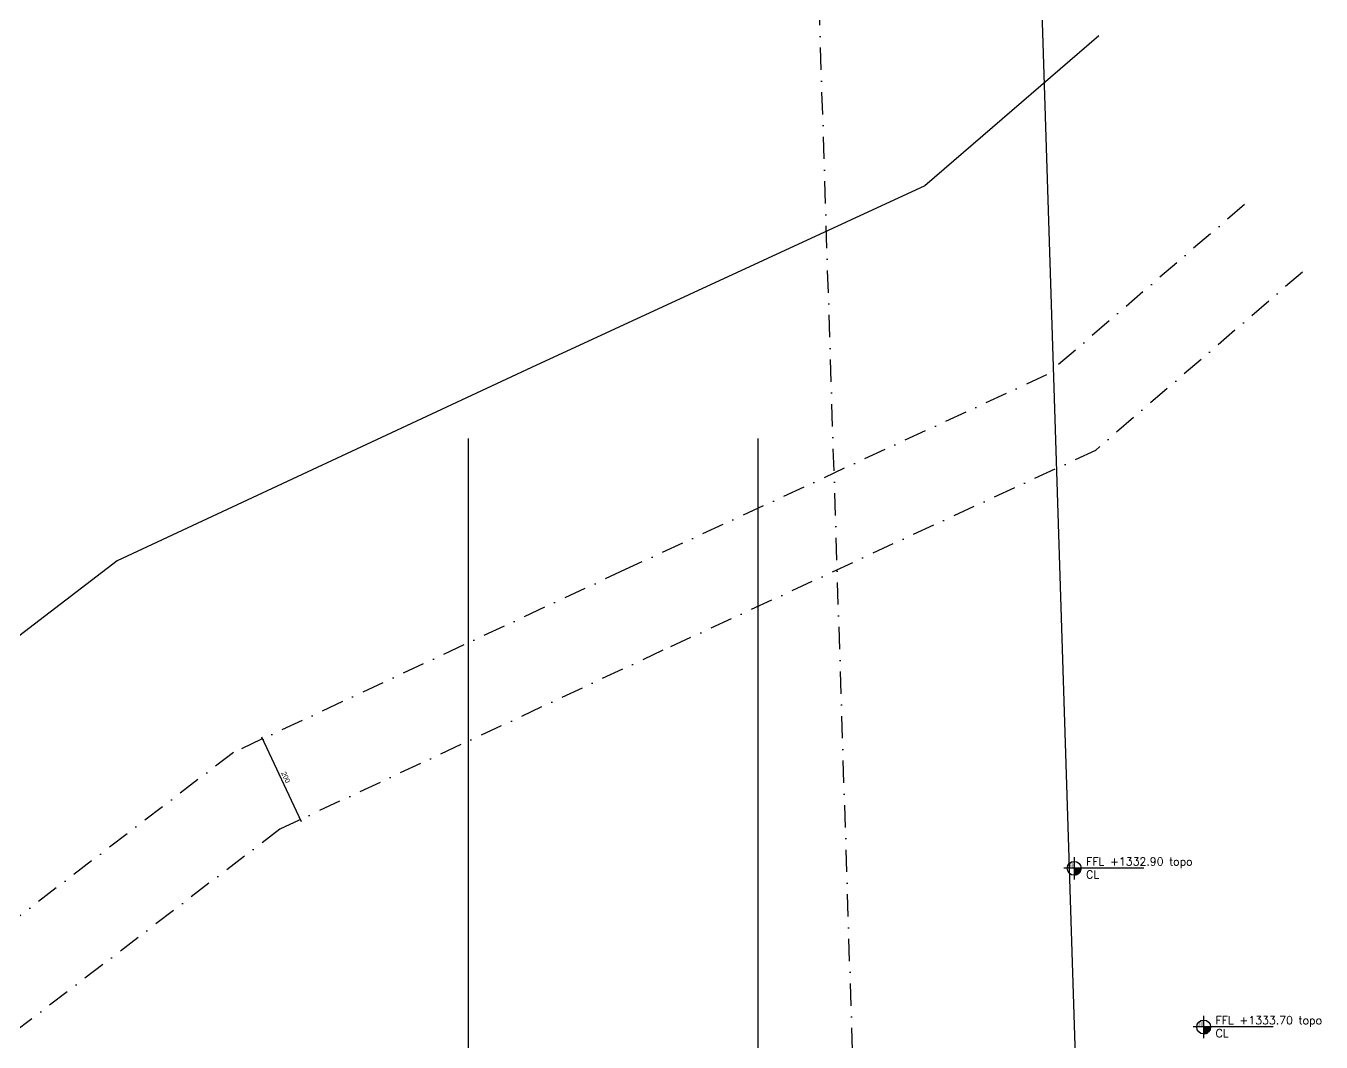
# Model space of a CAD drawing. Header units: centimetres. Extents: x 96271 to 179142, y 9855 to 112216.
# Drawn here: x 128659 to 131566, y 52572 to 54854 of the extents above; entities that cross this region are included whole.
import ezdxf

# ---------------------------------------------------------------- set-up
doc = ezdxf.new("R2010")
doc.units = ezdxf.units.CM
doc.header["$LTSCALE"] = 100
doc.header["$MEASUREMENT"] = 0
doc.header["$PDSIZE"] = 0.2
doc.linetypes.add('DASHDOT', pattern=[1, 0.5, -0.25, 0, -0.25])
doc.layers.get('0').update_dxf_attribs({"linetype": 'CONTINUOUS'})
doc.layers.get('DEFPOINTS').update_dxf_attribs({"linetype": 'CONTINUOUS'})
for name, color, linetype in [('A-Dim', 2, 'CONTINUOUS'), ('A-Otln-Lot Limit', 4, 'CONTINUOUS'), ('A-Setback', 3, 'DASHDOT'), ('plan-elevation level', 7, 'CONTINUOUS')]:
    doc.layers.add(name, color=color, linetype=linetype)
doc.layers.add('A-Sect-Iden', color=191, linetype='CONTINUOUS', lineweight=25)
doc.styles.add('ROMAND', font='romand.shx', dxfattribs={"height": 10})
doc.styles.get("Standard").update_dxf_attribs({"font": 'arial.ttf'})
doc.dimstyles.new('1-50', dxfattribs={"dimtxt": 11.25, "dimasz": 5, "dimexe": 5, "dimexo": 5, "dimgap": 5, "dimtad": 1, "dimdec": 1, "dimrnd": 0.5, "dimzin": 12, "dimdsep": 46, "dimtxsty": 'Standard', "dimblk": 'ARCHTICK', "dimcen": 0.09, "dimdle": 5, "dimadec": 0, "dimazin": 3, "dimtfac": 1, "dimtdec": 1, "dimtix": 1, "dimtofl": 0, "dimtmove": 1, "dimatfit": 3, "dimfxl": 5, "dimtolj": 1, "dimtzin": 0, "dimarcsym": 0})
pattern_1 = [(90, (894916.29, -703049.082), (14.2875, 7.14375), [0, -14.2875])]

# ---------------------------------------------------------------- blocks, each defined once
blk = doc.blocks.new('CL-FFL-PLAN')
at = {"layer": 'plan-elevation level'}
h = blk.add_hatch(dxfattribs=at)
h.set_pattern_fill('DOTS', color=232, scale=9, angle=90, style=0)
h.set_pattern_definition(pattern_1)
h.paths.add_polyline_path([(-1229, 207), (-1229, 50), (-1385, 50, -0.414214)])
h = blk.add_hatch(dxfattribs=at)
h.set_pattern_fill('DOTS', color=232, scale=9, angle=90, style=0)
h.set_pattern_definition(pattern_1)
h.paths.add_polyline_path([(-1229, 50), (-1072, 50, -0.414214), (-1229, -106)])
at = {"layer": 'plan-elevation level', "color": 7, "ltscale": 111}
for p, q in [((-1229, 301), (-1229, -200)), ((337, 50), (-1463, 50))]:
    blk.add_line(p, q, dxfattribs=at)
blk.add_circle((-1229, 50), 156, dxfattribs=at)
at = {"layer": 'plan-elevation level', "color": 111, "ltscale": 111, "style": 'ROMAND'}
for s, p in [('CL', (-960, -180)), ('FFL', (-960, 110))]:
    blk.add_text(s, height=180, dxfattribs=at).set_placement(p)
for tag, p in [('FFL', (-424, 113)), ('CL', (-417, -180))]:
    blk.add_attdef(tag, p, '', height=180, dxfattribs=at)
blk = doc.blocks.new('_ArchTick')
at = {"color": 0, "linetype": 'ByBlock', "const_width": 0.15}
blk.add_lwpolyline([(-0.5, -0.5), (0.5, 0.5)], dxfattribs=at)
blk = doc.blocks.new('*D264')
at = {"layer": 'A-Dim', "color": 0, "lineweight": -2, "transparency": 16777216}
blk.add_line((129188.1, 53257.6), (129277, 53067.3), dxfattribs=at)
at = {"layer": 'DEFPOINTS', "color": 0, "transparency": 16777216}
for p in [(129190.2, 53253.1), (129274.8, 53071.9), (129274.8, 53071.9)]:
    blk.add_point(p, dxfattribs=at)
at = {"layer": 'A-Dim', "color": 0, "lineweight": -2, "transparency": 16777216, "xscale": 5, "yscale": 5, "zscale": 5}
for p, rotation in [((129190.2, 53253.1), 115.0284238171862), ((129274.8, 53071.9), 295.0284238171862)]:
    blk.add_blockref('_ArchTick', p, dxfattribs=dict(at, rotation=rotation))
at = {"layer": 'A-Dim', "color": 0, "transparency": 16777216, "insert": (129242.3, 53167), "char_height": 11.25, "attachment_point": 5, "rotation": 295.0284}
blk.add_mtext('\\A1;200', dxfattribs=at)

msp = doc.modelspace()

# ---------------------------------------------------------------- linework, layer by layer
at = {"layer": 'A-Otln-Lot Limit'}
for points in [[(126965.712, 50479.123), (127206.535, 50394.564), (127669.865, 50351.712), (129880.741, 50855.19), (131068.865, 50851.94), (130904.471, 56012.018), (130151.894, 56776.773), (130222.083, 57217.518), (129747.22, 57140.456), (129010.375, 57171.007), (128361.687, 57204.5), (127783.533, 57219.682), (127242.113, 56719.747), (127087.264, 56618.541), (126965.712, 50479.08)], [(131067.674, 54831.553), (130676.875, 54495.062), (129793.77, 54086.69), (128863.934, 53652.538), (128063.055, 53039.951), (127764.679, 52736.25), (127507.537, 52304.572), (127168.607, 51639.559)]]:
    msp.add_lwpolyline(points, dxfattribs=at)
at = {"layer": 'A-Sect-Iden'}
for p, q in [((129651.559, 53927.158), (129651.559, 50188.999)), ((130301.559, 53927.158), (130301.559, 50188.999))]:
    msp.add_line(p, q, dxfattribs=at)
at = {"layer": 'A-Setback'}
msp.add_lwpolyline([(130559.009, 51153.336), (130410.95, 55800.674), (129618.405, 56606.045), (129624.608, 56644.996), (128745.22, 56680.475), (127970.463, 56711.734), (127582.107, 56353.135), (127469.619, 50671.512), (127649.878, 50654.841), (129847.419, 51155.283)], close=True, dxfattribs=at)
for points in [[(131393.919, 54452.654), (130950.164, 54070.567), (130004.469, 53633.251), (129124.62, 53222.439), (128394.927, 52664.302), (128104.345, 52368.535), (127928.014, 52072.517), (127638.607, 51504.673)], [(131524.417, 54301.094), (131059.48, 53900.768), (130088.748, 53451.875), (129228.894, 53050.399), (128527.676, 52514.042), (128263.864, 52245.523), (128103.213, 51975.827), (127816.799, 51413.856)]]:
    msp.add_lwpolyline(points, dxfattribs=at)

# ---------------------------------------------------------------- block references
at = {"layer": 'plan-elevation level'}
ref = msp.add_blockref('CL-FFL-PLAN', (131134.701, 52957.533), dxfattribs=dict(at, xscale=0.09982510700227937, yscale=0.09982510700227937, zscale=0.09982510700227937))
ref.add_attrib('FFL', '+1332.90 topo', (131092.379, 52968.766), dxfattribs={"layer": '0', "color": 111, "ltscale": 111, "height": 17.96852, "style": 'ROMAND'})
ref = msp.add_blockref('CL-FFL-PLAN', (131425.261, 52601.258, -134556.2), dxfattribs=dict(at, xscale=0.09982510700227937, yscale=0.09982510700227937, zscale=0.09982510700227937))
ref.add_attrib('FFL', '+1333.70 topo', (131382.938, 52612.491, -134556.2), dxfattribs={"layer": '0', "color": 111, "ltscale": 111, "height": 17.96852, "style": 'ROMAND'})

# ---------------------------------------------------------------- dimensions: what is measured, and where the dimension line sits
at = {"layer": 'A-Dim'}
dim = msp.add_aligned_dim(p1=(129190.236, 53253.076), p2=(129274.85, 53071.856), distance=0, dimstyle='1-50', override={"dimse1": 1, "dimse2": 1}, dxfattribs=at)
dim.commit()
dim.dimension.update_dxf_attribs({"geometry": '*D264', "text_midpoint": (129242.278, 53167.011)})

doc.saveas('drawing.dxf')
